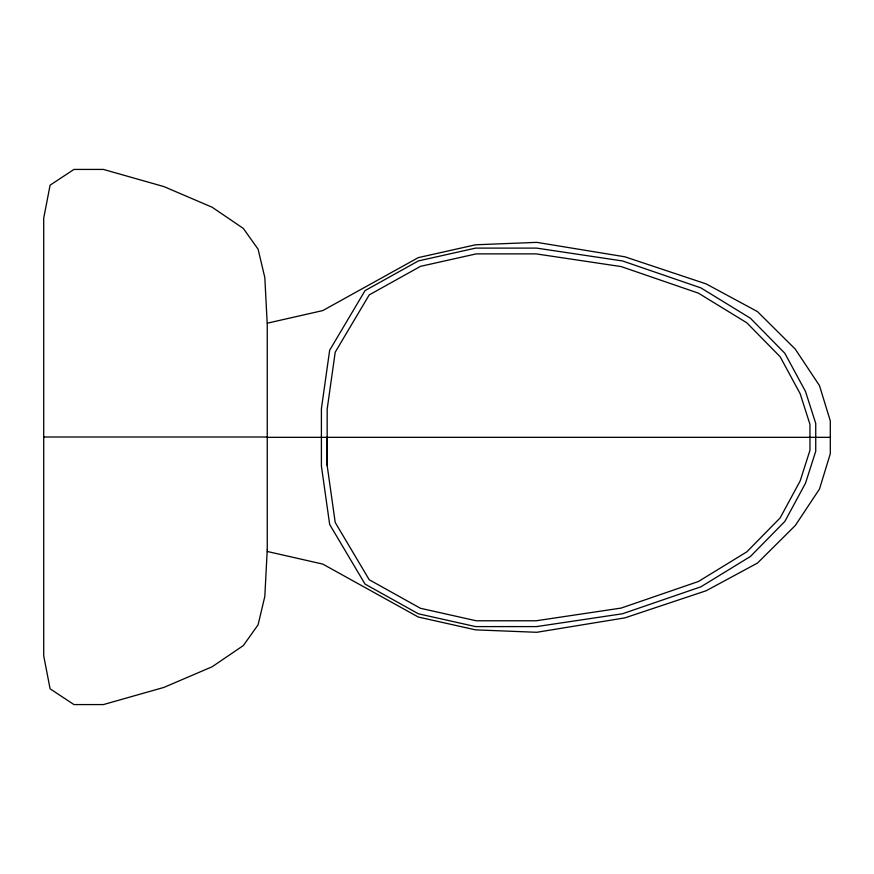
<?xml version="1.0" encoding="UTF-8"?>
<svg xmlns="http://www.w3.org/2000/svg" width="874" height="874" viewBox="0 0 874 874"><rect width="100%" height="100%" fill="white"/><g stroke="black" fill="none" stroke-linecap="round" stroke-linejoin="round"><path stroke-width="1.31" d="M321.403 437.328L321.403 408.715L329.662 350.245L365.048 290.616L418.406 260.911L475.62 248.107L536.592 248.107L622.528 260.955L700.893 287.896L750.449 318.256L784.852 353.304L805.489 391.443L815.737 423.431L815.737 451.268L805.489 483.267L784.852 521.407L750.449 556.454L700.893 586.815L622.528 613.756L536.592 626.592L475.62 626.603L418.406 613.799L365.048 584.094L329.662 524.466L321.403 465.995L321.403 437.382M327.171 465.536L327.171 409.119L335.212 352.2L369.221 294.899L420.481 266.352L476.264 253.875L536.166 253.886L621.152 266.581L698.413 293.151L746.822 322.801L780.165 356.767L800.158 393.715L809.958 424.338L809.958 450.318L800.158 480.94L780.165 517.889L746.822 551.844L698.413 581.505L621.152 608.075L536.166 620.769L476.264 620.78L420.481 608.293L369.221 579.746L335.212 522.455L327.171 465.536L327.171 437.328M267.313 323.183L322.779 310.576L418.329 257.612L475.543 244.796L536.789 242.36L624.91 256.803L706.137 283.897L757.474 311.592L795.296 349.152L819.484 385.62L830.3 420.918L830.3 453.737L819.484 489.047L795.296 525.514L757.474 563.074L706.137 590.758L624.91 617.863L536.789 632.295L475.543 629.859L418.329 617.044L322.779 564.091L267.313 551.483M43.7 437L267.247 437M266.723 437.339L830.3 437.328M267.247 549.528L264.822 596.418L258.103 624.79L243.354 645.547L212.12 666.775L163.897 687.412L103.416 704.575L73.962 704.575L50.102 688.832L43.7 655.784L43.7 218.216L50.102 185.168L73.962 169.425L103.416 169.425L163.897 186.588L212.12 207.225L243.354 228.453L258.103 249.21L264.822 277.582L267.247 324.473L267.247 549.528"/></g></svg>
